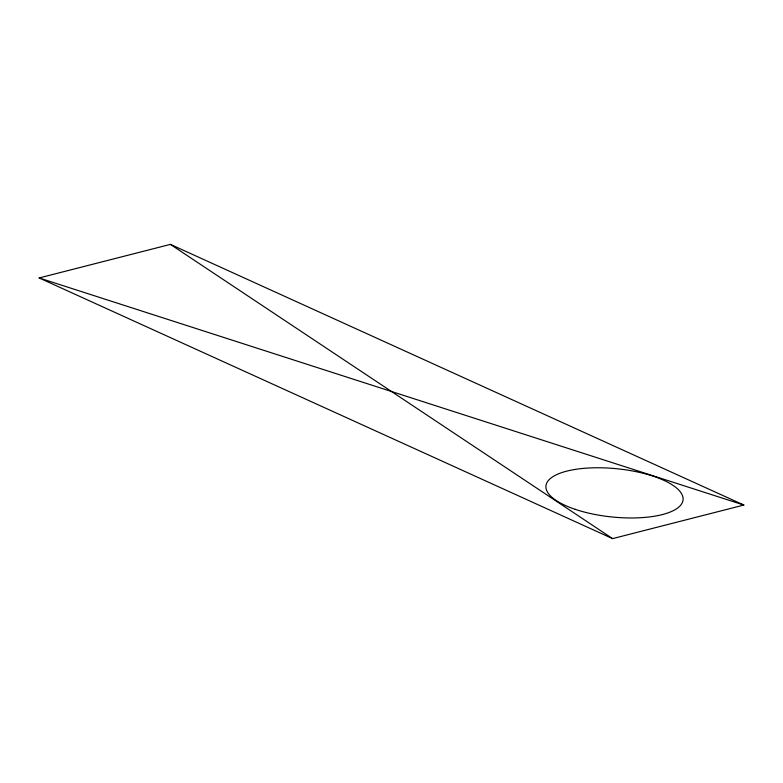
<?xml version="1.0" encoding="UTF-8"?>
<svg xmlns="http://www.w3.org/2000/svg" width="783" height="783" viewBox="0 0 783 783"><rect width="100%" height="100%" fill="white"/><g stroke="black" fill="none" stroke-linecap="round" stroke-linejoin="round"><path stroke-width="1.17" d="M39.15 277.955L170.41 244.384L743.85 505.045L612.59 538.616L39.15 277.955L743.85 505.045M170.41 244.384L612.59 538.616M575.221 509.341A68.914 24.244 5.8 0 0 682.854 501.042A68.914 24.244 5.8 0 0 585.449 468.224A68.914 24.244 5.8 0 0 575.221 509.341"/></g></svg>
